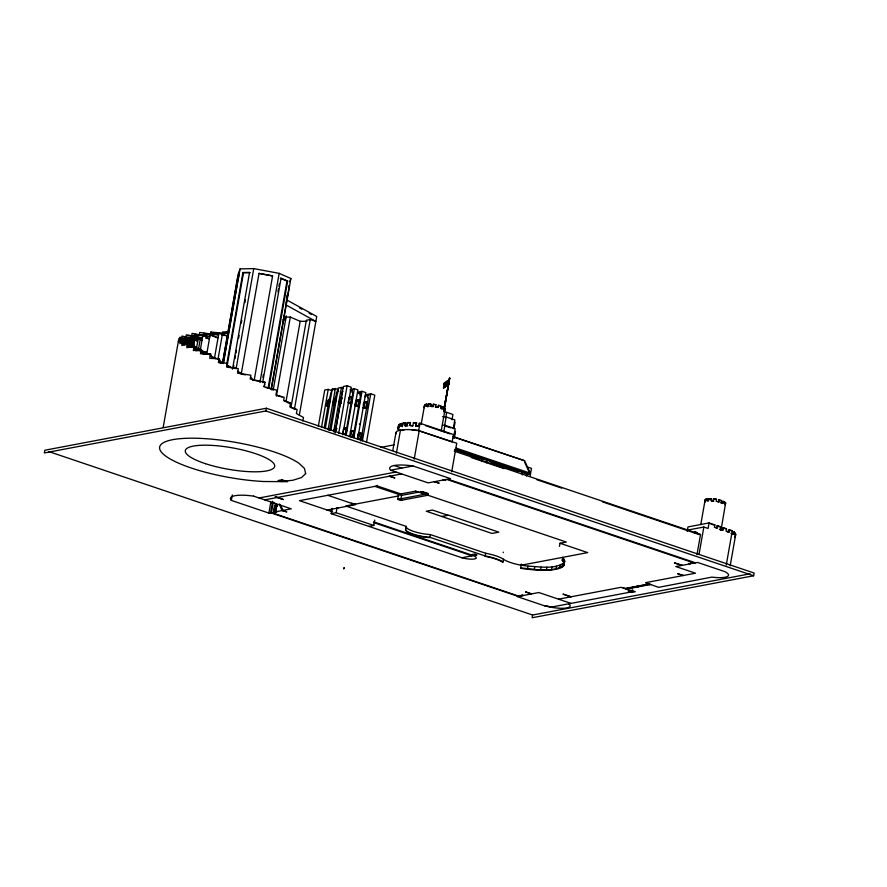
<?xml version="1.0" encoding="UTF-8"?>
<svg xmlns="http://www.w3.org/2000/svg" width="887" height="887" viewBox="0 0 887 887"><rect width="100%" height="100%" fill="white"/><g stroke="black" fill="none" stroke-linecap="round" stroke-linejoin="round"><path stroke-width="1.33" d="M330.263 430.406L330.263 430.084A1.619 0.843 -71.3 0 0 328.944 429.774M336.35 429.253L336.361 428.931A1.619 0.843 -71.3 0 0 335.685 428.144A1.619 0.843 -71.3 0 0 334.676 429.241L334.199 431.659M341.739 398.695L341.75 398.363A1.619 0.843 -71.3 0 0 341.074 397.587A1.619 0.843 -71.3 0 0 340.065 398.684L339.222 403.164L340.763 403.685L341.129 401.623M448.434 381L448.722 380.412L448.245 381.732M399.272 429.031L397.941 429.108L398.485 425.461L398.973 424.707L400.514 424.862L399.959 425.505M447.325 382.53L447.68 380.922M447.713 381.621L447.425 382.153M448.434 384.625L449.343 379.603L444.088 383.195L443.489 388.262L448.378 384.858L449.387 379.237L444.165 408.242M443.966 385.845L446.871 383.827L447.159 381.144M447.813 380.978L448.068 381.587M447.58 381.233L447.159 381.898L447.658 381.399M447.281 381.82L448.656 380.235L448.212 380.578M447.724 382.109L448.512 381.865L448.434 380.922M448.168 381.831L448.179 381.964M443.988 411.435L449.654 377.962L443.91 411.324M163.197 427.346L178.841 338.634L193.299 342.814L190.76 342.526M179.64 339.455L180.017 337.337L194.43 341.273L190.472 340.985M182.545 340.918L193.211 342.504L192.956 343.912L180.593 339.51L179.873 343.635L182.522 341.639L194.053 346.285L194.353 344.599L180.161 341.95L182.633 342.825M182.522 341.639L181.846 345.531L187.523 343.757L193.954 347.438M187.523 343.757L186.824 347.682L194.042 346.462L199.608 350.188M193.011 344.5L193.621 341.007L180.915 339.599M195.528 339.61L198.034 339.677L181.968 336.04L181.558 338.335L194.785 339.289L194.065 343.391L193.621 341.007M194.042 346.462L193.322 350.565L201.172 349.733L206.139 354.39L206.505 352.327L193.688 348.502L195.905 349.988M196.437 348.768L198.378 337.736L185.838 337.415L186.303 334.809L202.436 337.814L199.952 337.88M203.311 335.652L199.287 335.098L199.752 332.448L218.546 335.075M198.378 337.736L200.207 339.455L198.522 348.979L195.96 348.447M200.296 349.955L202.901 335.208L191.703 335.497L192.08 333.379L209.798 336.683M201.172 349.733L200.462 353.758L210.541 353.824L211.594 356.951M206.793 353.747L210.164 334.632L218.08 337.725L215.397 337.348M227.726 333.523L210.796 332.104L210.341 334.709L218.856 333.324L227.272 336.129M210.541 353.824L209.742 358.381L219.067 358.714L219.377 361.308M214.477 358.115L218.856 333.324M224.965 333.856L222.338 333.8L222.67 331.893L227.926 332.015M217.991 359.213L222.315 334.676M219.067 358.714L218.39 362.528L227.46 363.315L226.773 367.185L238.315 368.571L237.505 373.139L250.855 375.201L250.178 379.015L265.025 382.275L264.226 386.787L276.822 390.202L275.99 394.915L284.184 397.321L283.652 400.303L290.492 402.975L289.838 406.689L297.123 409.539L296.402 413.575L303.476 417.478L302.855 421.026M219.521 362.595L219.965 360.111L210.175 355.887M222.46 363.393L238.115 274.316L240.055 268.927L253.749 268.606L279.161 273.351L290.869 278.485L271.422 388.794M222.715 362.739L237.849 276.921L239.024 273.673L223.169 363.57M223.491 362.894L240.055 268.927M226.573 365.233L242.927 272.52L249.58 272.364L232.516 369.169M227.172 365.522L243.515 272.808L242.927 272.52M233.348 368.094L233.824 365.366M235.033 358.548L235.51 355.82M235.986 353.093L236.474 350.365M238.636 338.102L239.113 335.375M241.275 323.101L241.763 320.373M244.89 302.655L245.366 299.928M236.219 368.016L253.749 268.606M241.175 374.369L259.015 273.396L272.597 275.924L254.281 379.636M275.28 511.5L274.05 511.732L275.28 511.5L276.278 505.668A1.175 0.61 -71.3 0 0 275.802 505.202A1.175 0.61 -71.3 0 0 275.114 505.889L273.994 512.231L275.669 511.91L276.844 505.523A2.118 1.098 -71.3 0 0 275.957 504.304A2.118 1.098 -71.3 0 0 274.571 505.956L273.462 512.209L274.793 512.498L268.883 513.074L231.352 500.401L232.316 494.957M259.958 382.297L279.161 273.351M262.885 377.285L263.361 374.569M277.964 291.768L278.44 289.051M278.928 286.335L279.405 283.618M262.874 381.31L281.068 278.152L287.676 281.046L268.772 388.284M268.062 388.329L286.978 281.09L280.359 278.185M266.344 408.242L44.827 450.23L44.35 452.958L265.867 410.969L266.344 408.242L754.116 573.035L753.628 575.763L532.122 617.762L532.599 615.024L750.036 573.811M286.967 297.234L287.421 294.65M286.057 302.91L286.534 300.261M287 297.6L287.466 294.939M288.641 288.297L289.107 285.636M271.289 388.417L289.472 285.315M273.318 389.371L286.279 315.905M276.356 396.123L290.293 317.069L286.069 317.047L283.773 315.783M285.991 401.7L300.172 321.294L290.293 317.069M268.883 513.074L270.801 502.186M272.631 501.199L270.59 512.753L518.252 596.43M273.274 502.319L271.466 512.586L519.128 596.264M291.014 407.177L306.348 320.251L310.25 319.508L315.861 321.404L285.647 304.74M273.761 512.154L274.959 505.734A1.574 0.82 -71.3 0 1 275.868 504.814A1.574 0.82 -71.3 0 1 276.511 505.446L276.289 505.801M274.283 511.81L275.347 505.967A1.175 0.61 -71.3 0 1 276.034 505.28A1.175 0.61 -71.3 0 1 276.511 505.745L277.553 506.033M275.735 511.777L276.766 512.132L275.436 511.832L276.522 505.679M294.373 409.539L310.25 319.508M279.372 504.016L281.866 510.225L286.811 511.91L282.177 510.535M282.543 510.468L282.72 509.46L280.004 504.503M299.34 415.127L316.737 316.482L286.512 299.817M318.311 426.425L324.72 390.036L328.223 389.371L331.993 390.657M321.549 427.212L328.223 389.371M326.76 405.913L327.569 401.323A2.04 1.064 -71.3 0 1 328.988 399.483A2.04 1.064 -71.3 0 1 329.831 400.891L329.022 405.481L326.76 405.913L328.312 406.434L329.121 401.844A2.04 1.064 -71.3 0 1 330.529 400.004M327.07 405.47L327.913 400.991A1.619 0.843 -71.3 0 1 328.922 399.882A1.619 0.843 -71.3 0 1 329.587 400.669L328.611 405.991L327.07 405.47L328.855 405.126M324.287 427.312L328.035 406.091M328.966 400.78L331.195 391.965M325.263 428.754L332.248 389.171L335.353 388.584L338.368 389.604L337.958 391.943M328.135 429.519L335.353 388.584M332.825 404.76L333.634 400.17A2.04 1.064 -71.3 0 1 335.053 398.341A2.04 1.064 -71.3 0 1 335.896 399.749L335.086 404.328L332.825 404.76L334.377 405.281L335.186 400.691A2.04 1.064 -71.3 0 1 335.774 399.46M333.135 404.317L333.978 399.837A1.619 0.843 -71.3 0 1 334.987 398.74A1.619 0.843 -71.3 0 1 335.652 399.516L334.676 404.838L333.135 404.317L334.92 403.984M329.654 430.151L334.1 404.938M335.264 398.307L337.26 390.812L338.734 391.311M330.851 430.328L338.313 388.029L341.428 387.431L343.435 388.107M333.734 431.104L341.428 387.431M333.933 431.869L334.344 429.574A2.04 1.064 -71.3 0 1 335.752 427.745A2.04 1.064 -71.3 0 1 336.594 429.153A1.619 0.843 -71.3 0 0 336.228 429.763M341.074 400.636L340.464 404.128L338.923 403.607L339.732 399.017A2.04 1.064 -71.3 0 1 340.874 397.287A2.04 1.064 -71.3 0 1 341.927 397.797M335.985 427.667L340.187 403.785M341.129 398.474L342.293 391.843L342.981 391.71M335.153 432.911L343.336 386.51L347.094 385.801L351.174 387.175L342.781 434.774M338.701 433.388L347.094 385.801M342.759 433.41L345.664 434.22L342.759 433.41L343.491 429.042M348.768 399.117L348.159 402.554L351.707 403.751M350.066 389.626L352.394 390.413L352.028 392.464L352.993 392.786M473.348 555.572A10.378 2.495 10 0 1 474.478 558.987A10.378 2.495 10 0 1 461.861 557.746L331.173 513.662L332.115 508.318M345.342 434.275L346.041 429.785A1.619 1.33 79.3 0 0 343.635 428.964M345.608 434.652L352.904 392.764M343.679 428.643A2.04 1.674 79.3 0 1 346.739 430.14L345.93 434.73L342.681 433.632M346.096 435.572L354.356 388.728L357.904 389.925L349.744 436.227L353.869 437.624L362.04 391.322L365.843 392.608L357.594 439.409M355.731 400.968L356.507 400.824A2.04 1.674 79.3 0 1 359.756 401.922L358.947 406.512L358.171 406.656L354.922 405.559L355.731 400.968A2.04 1.674 79.3 0 1 358.348 400.359M331.173 513.662L336.151 512.719L337.06 507.597L338.147 507.963M353.481 437.491L354.29 432.9A2.04 1.674 79.3 0 0 351.041 431.803L350.232 436.393L348.968 436.371L353.214 436.981L360.588 395.303L359.823 395.048L360.177 393.041L357.638 392.187M356.507 400.824L355.698 405.414L354.922 405.559M356.142 403.119L356.652 400.747A1.619 1.33 79.3 0 1 359.058 401.567L358.359 406.058L355.776 405.193M350.642 436.105L351.507 431.67A1.619 1.33 79.3 0 1 353.924 432.479L352.627 436.094M358.947 406.512L355.332 405.281L356.097 405.126L356.973 400.691A1.619 1.33 79.3 0 1 359.379 401.501L358.636 402.011M358.448 403.042L357.904 406.146L358.681 406.002L356.097 405.126M350.321 436.171L352.893 437.047L353.603 432.546A1.619 1.33 79.3 0 0 351.185 431.725L351.041 432.036M358.137 434.198L357.328 438.788L361.353 439.741L362.162 435.151A2.04 1.674 79.3 0 0 358.913 434.053L358.137 434.198A2.04 1.674 79.3 0 1 361.231 434.364M363.226 405.315L363.637 403.02A2.04 1.674 79.3 0 1 365.921 402.133M365.111 396.833L365.466 394.826L367.972 395.68L367.617 397.686L368.382 397.941L360.798 440.972M358.104 438.644L358.913 434.053M363.603 407.466L364.402 402.875A2.04 1.674 79.3 0 1 367.65 403.973L366.841 408.563L362.827 407.61L366.841 408.563M358.913 434.286L358.182 438.422L360.765 439.287L361.464 434.785A1.619 1.33 79.3 0 0 359.058 433.976L359.379 433.909A1.619 1.33 79.3 0 1 361.785 434.73L360.676 437.302M357.738 438.5L358.503 438.355L359.235 434.22M363.226 407.333L364.003 407.188L364.879 402.742A1.619 1.33 79.3 0 1 367.285 403.552L366.542 404.062M365.987 407.166L366.353 405.104M362.428 440.85L370.733 393.784L374.791 395.158L366.442 442.502M344.378 567.802L343.757 568.744L344.278 567.857M344.344 567.613L343.757 568.744M332.592 511.854L299.462 500.667L377.186 485.932L377.285 485.344M368.837 526.39L373.826 525.448L374.769 520.07M392.797 450.518L395.924 432.812M397.941 429.108L398.44 426.303L398.851 427.212M398.973 424.707L398.485 427.512L399.416 426.858L399.915 424.053L401.279 423.498L402.676 423.82L402.188 426.625M401.279 423.498L400.78 426.303L402.543 425.871L403.042 423.066L406.146 423.154L405.647 425.971L404.683 425.56L405.182 422.755M396.378 453.257L400.458 430.106M405.647 425.971L407.809 425.793L407.155 425.383L407.654 422.578L410.415 422.534L410.215 425.727L412.832 425.782L409.927 425.35L410.415 422.534M425.427 493.471L423.421 492.795L425.117 492.462L428.133 493.494L427.822 495.268L400.691 500.412L397.675 499.392L398.562 494.347L415.648 491.143M412.832 425.782L413.431 422.633L416.624 422.855L415.604 425.937L416.624 422.855M400.913 499.148L401.578 495.367L418.675 492.163M415.604 425.937L418.52 426.203L419.008 423.387L419.961 423.21L453.423 434.519L452.115 441.97L418.642 430.661A26.277 6.309 10 0 0 412.111 430.084M419.961 423.21L418.642 430.661L456.738 443.223L451.694 471.829M414.196 459.156L419.241 430.55A25.734 6.176 10 0 0 396.123 433.765M421.148 424.485L424.574 405.093L424.285 407.754M426.492 404.173L426.137 406.157L427.379 406.59L427.734 404.605L426.492 404.173L425.206 404.55L424.219 407.078M406.146 526.379L405.603 529.472A17.452 4.191 10 0 0 429.774 537.633L430.317 534.551A17.452 4.191 10 0 1 406.146 526.379L345.697 505.956L398.917 495.866M426.137 406.157L428 405.98L428.343 404.006L430.65 404.04L431.27 404.483L430.916 406.468L433.122 406.667L433.233 404.272L435.927 404.705L435.417 407.044L438.2 407.277L438.544 405.292L440.906 406.013L440.562 407.987L442.513 408.774L442.868 406.789L441.671 406.834L441.327 408.818L442.513 408.774M430.916 406.468L430.295 406.024L430.65 404.04M415.659 491.099L566.316 542.057L560.007 543.254L559.464 546.337M420.305 492.163L420.427 491.52L423.443 492.54L421.78 492.85L421.968 491.853L424.995 492.873L423.332 493.183L420.305 492.163L421.968 491.853M437.646 407.543L438.544 405.292M423.332 493.183L423.531 492.163L426.547 493.183L426.436 493.815M425.117 492.462L424.806 494.247L397.675 499.392M442.868 406.789L444.265 407.599L443.921 409.572L444.675 410.337L445.03 408.364L445.097 409.04L441.205 431.115M445.717 417.677L446.66 412.355L444.176 412.156M442.535 416.668L446.172 416.968L444.62 425.782L450.796 427.867M443.777 431.747L444.919 425.294L442.425 425.095M451.993 419.795L452.935 414.473L446.66 412.355M453.268 428.698L454.82 419.884L446.172 416.968M453.967 428.432L455.075 422.134M453.811 436.504L455.175 428.765L444.919 425.294M454.011 438.289L454.454 435.761M454.332 437.879L455.474 431.426M481.841 461.207L482.328 458.479M486.608 462.814L487.096 460.087M485.655 553.244L485.1 556.326A21.676 5.211 10 0 1 502.874 562.336L503.417 559.242A21.676 5.211 10 0 0 485.655 553.244L430.317 534.551M522.299 474.867L522.776 472.139M526.423 475.997L526.867 473.525L525.592 473.769M527.887 474.545L530.071 474.124L530.238 473.17L524.594 460.73L453.069 436.559M530.082 476.374L531.49 468.369L528.053 467.216M521.345 564.032L520.591 568.312A47.022 11.298 10 0 0 562.181 560.429L562.724 557.346L564.742 561.083L563.688 565.44C551.137 573.346 534.595 568.933 520.658 567.957M527.565 568.877L528.042 566.15C539.817 566.527 553.854 569.809 564.176 562.713L564.742 561.083M534.262 569.498L534.739 566.771M540.582 569.82L541.059 567.092M546.392 569.831L546.869 567.103M551.548 569.521L552.036 566.793M555.949 568.922L556.437 566.194M559.497 568.024L559.974 565.296M562.092 566.848L562.58 564.121M564.254 563.81L564.254 559.287M563.688 565.44L564.176 562.713M632.165 592.35L635.303 591.751L631.2 590.365L628.063 590.964L632.165 592.35L632.619 589.777M687.192 531.357L687.968 526.933L709.068 522.931L714.878 524.893L714.456 527.277L717.361 528.253L717.783 525.88L720.687 526.856L720.266 529.24L723.171 530.215L723.592 527.843L726.497 528.818L726.076 531.202L728.981 532.178L729.402 529.805L732.296 530.781L726.253 565.074M700.797 524.439L705.165 499.691L706.684 499.98M704.888 502.352L705.165 499.691M707.97 501.188L708.325 499.204L707.083 498.771L705.797 499.148L704.821 501.676M696.971 554.697L700.553 534.362L454.166 451.117M707.083 498.771L706.739 500.756L708.591 500.578L708.946 498.605L711.241 498.638L711.862 499.082L711.518 501.066L713.713 501.266M699.045 554.264L703.846 527.022L708.092 528.464L709.068 522.931M711.241 498.638L710.897 500.612L713.481 500.856L713.824 498.871L716.519 499.303L716.175 501.288L718.792 501.876L719.146 499.891L721.508 500.612L721.153 502.585L720.255 502.741M719.146 499.891L718.237 502.142L718.792 501.876M716.419 528.43L716.84 526.058L717.783 525.88M721.918 503.417L722.273 501.432L723.459 501.388L724.867 502.186L724.513 504.171L725.278 504.936L725.621 502.951L724.114 502.763M723.459 501.388L723.105 503.372L721.153 502.585M721.087 529.727L725.621 502.951M722.229 530.393L722.65 528.02L723.592 527.843M733.793 534.34L734.214 531.967L732.972 532.012L732.551 534.384L733.793 534.34L730.932 533.342M734.935 537.422L735.766 534.14L730.189 565.762M444.065 408.674L449.587 377.995L449.532 378.682M443.999 408.563L449.642 378.782L449.188 379.126M447.724 382.508L447.891 381.975L447.503 382.763M448.179 382.541L448.578 381.987M447.137 382.862L447.747 382.397M448.412 382.485L443.921 385.523M447.203 383.239L447.78 382.929M447.491 383.029L447.769 382.674M263.971 386.665L264.648 384.437M413.431 422.633L416.103 423.132M447.747 381.488L448.423 381.61M259.015 273.396L272.597 275.924M226.606 365.677L227.46 363.315M289.705 281.722L290.869 278.485M448.079 380.845L447.392 381.366M275.081 506.078L275.192 505.812A1.574 0.82 -71.3 0 1 276.101 504.891A1.574 0.82 -71.3 0 1 276.744 505.523L276.755 505.756M435.927 404.705L433.233 404.272M435.417 407.044L438.2 407.277M716.519 499.303L713.824 498.871M448.057 382.729L446.871 383.827M447.824 382.286C448.8 381.255 447.336 383.805 448.634 382.585M178.298 341.728L180.593 339.51M191.548 342.748L184.174 341.451M444.11 411.557L444.742 411.014M443.921 384.437L446.86 382.375M443.932 384.792L446.893 382.718M443.977 384.038L446.915 381.987M448.234 384.57L443.489 387.885M448.279 384.204L443.633 387.442M443.899 385.169L446.937 383.051M443.91 386.222L448.534 382.996M443.744 387.042L448.312 383.86M443.799 386.621L448.378 383.439M444.043 383.616L447.059 381.565M283.031 319.797L285.936 317.845M222.338 333.8L228.07 331.561M402.676 423.82L399.915 424.053M193.521 347.227L194.641 346.872L189.718 345.786M427.734 404.605L425.206 404.55M708.325 499.204L705.797 499.148M351.496 389.271L354.356 388.728M350.298 390.812L352.394 390.413M359.168 391.866L362.04 391.322M358.082 393.44L360.177 393.041M370.733 393.784L366.974 394.493L369.003 395.181M365.887 396.079L367.972 395.68M351.097 399.15L351.851 398.64A1.619 1.33 79.3 0 0 349.434 397.831L349.112 397.886A1.619 1.33 79.3 0 1 351.529 398.707L350.82 403.197L348.247 402.332L351.141 403.142L350.365 403.286M351.44 399.205L352.516 399.161M339.222 403.164L341.018 402.82M338.923 403.607L341.173 403.175M356.053 401.146L356.829 400.991M350.631 403.796L351.407 403.652L352.217 399.061A2.04 1.674 79.3 0 0 348.968 397.964M358.98 402.066L359.756 401.922M363.637 403.02L364.402 402.875M363.958 403.197L364.734 403.053M367.65 403.973L366.885 404.117A2.04 1.674 79.3 0 0 366.73 403.186M365.81 408.197L366.586 408.053L364.003 407.188M343.491 429.275L343.956 428.909A1.619 1.33 79.3 0 1 346.373 429.718L345.62 430.228M345.963 430.284L346.739 430.14M351.041 431.803L350.265 431.947A2.04 1.674 79.3 0 1 353.159 431.703M350.598 432.124L351.374 431.98M354.29 432.9L353.514 433.044A2.04 1.674 79.3 0 0 353.492 432.579M361.386 435.295L362.162 435.151M418.52 426.203L419.462 426.015L416.125 425.66M360.31 439.375L361.087 439.231L358.503 438.355M361.353 439.741L358.415 439.154M380.778 447.392L394.272 444.83M694.299 563.057L446.604 479.368L428.122 482.872L390.624 470.199L412.987 465.963L450.496 478.636L447.835 479.135L695.53 562.824M259.082 497.973L395.99 472.017M481.053 458.723L483.238 458.302M264.714 499.869L401.623 473.913M486.73 460.153L488.005 459.909M524.594 460.73L453.834 437.103M275.436 511.832L291.258 508.839L253.715 496.155M443.644 480.477L442.613 480.122M351.418 503.284L355.598 504.082M522.421 472.217L523.696 471.973M326.937 509.947L329.221 509.692M327.27 510.058L355.487 504.659L327.791 495.29M423.531 492.163L421.857 492.473L424.884 493.494L426.547 493.183M441.737 516.467L448.545 515.181L498.804 532.156L491.997 533.453L426.248 511.234L432.457 510.058L447.957 515.292M469.644 555.018L474.634 554.076L477.006 554.885L461.861 557.746M713.935 525.082L714.878 524.893M687.514 530.116L703.846 527.022M720.687 526.856L716.84 526.058M503.417 559.242A21.61 5.189 10 0 0 521.135 565.23L587.715 552.612L560.007 543.254M726.497 528.818L722.65 528.02M729.402 529.805L728.46 529.982L728.039 532.355L728.981 532.178M732.296 530.781L729.424 530.315M519.937 595.41L521.257 595.864M690.751 563.001L692.126 563.467M521.124 595.82L522.809 595.499M689.831 563.733L691.516 563.422M691.827 563.522L697.603 562.436L725.078 571.716A20.035 4.812 10 0 1 711.884 577.115L658.542 587.349L645.559 582.67L695.486 573.202L675.827 566.56L690.153 563.844L688.778 563.378L689.853 563.899M558.511 599.168L621.077 587.305L630.513 590.498M623.206 588.026L626.133 588.303L636.722 586.296L638.341 586.85L626.41 589.112M647.687 583.391L646.335 583.646L647.92 584.178L637.021 586.24L638.651 586.784L650.892 584.466M625.235 588.713L637.165 586.451M637.476 586.396L649.716 584.067M625.668 588.857L637.908 586.54M570.984 603.382L538.852 592.527L517.276 596.618L544.951 605.965L546.37 605.699L550.827 607.207L631.101 591.984M271.832 503.029L274.427 502.552M440.007 406.168L440.906 406.013M721.508 500.612L718.592 500.157M406.146 423.154L403.042 423.066M191.415 347.294L193.665 347.05M195.705 350.853L200.54 350.343M204.043 352.582L206.505 352.327M262.563 382.53L265.025 382.275M427.379 406.59L428.964 406.434L428 405.98M359.29 424.075L360.266 423.997M404.683 425.56L407.155 425.383M286.978 281.09L287.676 281.046M199.287 335.098L210.164 334.632M205.219 335.197L202.757 335.297L205.307 335.663M243.515 272.808L250.178 272.653M271.289 389.737L273.828 389.748L268.783 388.262M300.172 321.294L306.924 321.338M203.079 354.223L209.232 354.268M431.27 404.483L428.343 404.006M197.679 338.058L189.829 337.858L192.279 338.313M287.832 402.886L290.492 402.975M444.265 407.599L441.671 406.834M723.47 502.109L724.867 502.186M186.747 339.111L189.097 339.289M213.412 332.669L218.679 333.113M222.626 333.445L225.254 333.667M283.441 319.763L285.559 319.952M220.187 362.983L222.57 363.193M430.295 406.024L432.878 406.257M185.915 340.431L191.237 341.018M521.135 565.23L528.042 566.15M203.511 333.368L207.347 333.911M209.909 334.266L213.734 334.798M188.964 343.324L192.956 343.912M232.826 368.072L236.552 368.648M241.563 374.192L245.533 374.802M237.849 276.921L238.714 277.088M195.04 334.31L202.347 335.674M205.629 338.102L209.432 338.812L202.901 335.208M188.144 335.474L198.987 337.492M188.532 337.914L191.215 338.424M185.05 343.225L192.546 344.622M188.898 345.32L194.053 346.285M186.037 344.677L182.145 343.823L184.707 344.855M188.621 345.254L196.404 346.961M252.34 379.891L260.767 381.743M265.612 387.475L267.53 387.896M184.385 336.993L193.71 339.111M182.899 338.634L185.583 339.244M544.951 605.965L553.044 607.584A18.982 4.557 10 0 0 569.509 604.468L568.678 603.814M192.191 347.116L187.135 345.93L189.286 347.161M201.027 349.19L194.719 347.704L197.89 349.888M181.647 338.191L189.142 340.231M180.305 339.433L189.264 342.016M221.617 334.809L224.167 335.563M276.655 395.425L282.088 397.021M198.2 350.265L202.957 351.684M332.248 389.171L334.255 389.848M336.206 392.996L337.681 393.495M425.472 425.572L450.042 433.876M710.93 524.062L712.937 524.738M339.732 399.017L341.617 399.205A1.619 0.843 -71.3 0 1 341.961 398.585M348.469 403.064L350.942 403.895M719.324 529.417L721.264 530.071M333.634 400.17L335.519 400.359A1.619 0.843 -71.3 0 1 335.685 400.026M327.791 401.334L329.454 401.512A1.619 0.843 -71.3 0 1 330.463 400.403M327.569 401.323L329.121 401.844M456.106 448.123L530.238 473.17M455.929 449.077L530.071 474.124M455.319 449.354L529.151 474.301M454.953 449.421L485.544 459.754M489.28 461.018L528.796 474.368M454.865 449.875L479.767 458.28M490.921 462.049L518.95 471.529M471.285 457.548L504.049 468.624M536.812 479.69L561.715 488.105M602.34 501.831L699.322 534.595M334.344 429.574L336.106 430.117M265.867 410.969L753.628 575.763M444.897 479.69L445.928 480.044L444.598 479.756M394.216 465.52L401.811 468.081M434.597 481.652L439.187 483.193L434.231 481.719M682.291 565.329L674.453 562.879L681.926 565.407M389.615 476.197L394.859 477.971L389.238 476.264M683.478 575.486L677.579 573.678L683.101 575.552M425.006 493.094L428.022 494.114M377.186 485.932L400.824 493.915M374.924 486.364L401.578 495.367M398.828 499.17L401.844 500.19M648.364 584.322L649.539 584.721M373.627 521.9L470.942 554.774M373.471 522.532L472.017 555.827M328.778 509.593L331.849 510.635M336.151 512.719L373.826 525.448M523.241 595.487L521.611 595.088L522.942 595.543M48.763 451.561L532.599 615.024M182.8 340.83L188.377 342.814M200.828 351.673L208.489 354.49M202.768 352.704L207.27 354.356M210.796 332.104L213.357 333.102M210.141 334.987L214.432 336.661M284.006 400.813L288.574 402.598M290.382 407.333L294.927 409.118M182.844 342.16L190.893 345.409M212.026 357.217L215.419 358.681M708.946 498.605L709.91 499.059M227.127 365.2L233.07 368.327M228.059 366.231L230.232 367.373M299.44 307.878L301.857 309.208M309.108 313.2L311.514 314.53M200.207 339.455L201.981 340.431M218.745 360.543L223.191 363.016M220.02 361.796L222.393 363.105M188.743 345.11L190.971 346.396M407.654 422.578L408.308 422.988M237.838 371.243L242.872 374.514M194.785 339.289L197.635 341.972M734.214 531.967L735.378 533.098L735.345 536.513M250.533 377.008L252.795 379.647M562.247 560.074L563.766 562.014M524.882 462.604L529.816 473.503M180.017 337.337L180.427 339.566M695.73 533.264L695.707 533.02A1.574 0.82 -71.3 0 0 694.676 532.599M523.629 564.897A9.735 2.339 10 0 1 522.188 564.864M401.722 430.517A26.277 6.309 10 0 1 403.862 430.206M405.669 529.107A17.452 4.191 10 0 0 429.829 537.278L485.167 555.972A21.676 5.211 10 0 1 502.94 561.97M454.599 433.787A4.169 2.173 -71.3 0 1 454.676 434.497M390.624 470.199A25.734 6.176 10 0 1 412.987 465.963M695.996 532.61A2.118 1.098 -71.3 0 1 697.404 533.564L696.04 533.098A2.118 1.098 -71.3 0 0 695.397 531.878A2.118 1.098 -71.3 0 0 694.144 532.743M720.987 530.027A2.118 1.098 -71.3 0 1 721.708 530.016M503.273 552.656A22.763 5.045 20.1 0 1 503.273 552.135M231.352 500.401A25.701 6.176 10 0 1 253.693 496.155M344.622 428.122A2.04 1.674 79.3 0 1 345.608 428.931M350.808 397.498A2.04 1.674 79.3 0 1 351.086 397.853M330.651 429.729A2.04 1.064 -71.3 0 1 331.206 429.419M341.273 399.538A2.04 1.064 -71.3 0 1 341.872 398.307M336.04 429.652A2.04 1.064 -71.3 0 1 336.75 428.576M328.6 429.862A2.04 1.064 -71.3 0 1 329.92 428.898A2.04 1.064 -71.3 0 1 330.507 430.306M344.555 428.521A1.619 1.33 79.3 0 1 345.121 428.887M350.942 431.548A1.619 1.33 79.3 0 1 352.405 431.426M358.603 434.065A1.619 1.33 79.3 0 1 359.667 433.466M360.532 433.887A1.619 1.33 79.3 0 1 360.754 434.175M356.408 400.569A1.619 1.33 79.3 0 1 357.871 400.447M364.856 402.321A1.619 1.33 79.3 0 1 366.032 402.72M364.413 403.108L363.681 407.244L366.253 408.12L366.963 403.618A1.619 1.33 79.3 0 0 364.557 402.798L364.413 403.108M305.649 473.591L301.569 477.528L292.799 480.277L279.948 481.63L263.871 481.519A74.22 17.829 10 0 1 166.534 456.694A74.22 17.829 10 0 1 201.626 438.444A74.22 17.829 10 0 1 298.952 463.269L304.463 468.447L305.649 473.591M281.988 479.789L278.086 480.532L281.367 481.641L287.599 481.685L281.988 479.789M275.314 496.798L283.286 499.503L275.314 496.798M525.703 591.951L531.501 593.913L525.703 591.951M563.167 594.168L570.962 596.807L563.167 594.168M205.507 463.69A45.37 10.899 10 0 0 274.637 466.518A45.37 10.899 10 0 0 209.798 445.285A45.37 10.899 10 0 0 205.507 463.69"/></g></svg>
